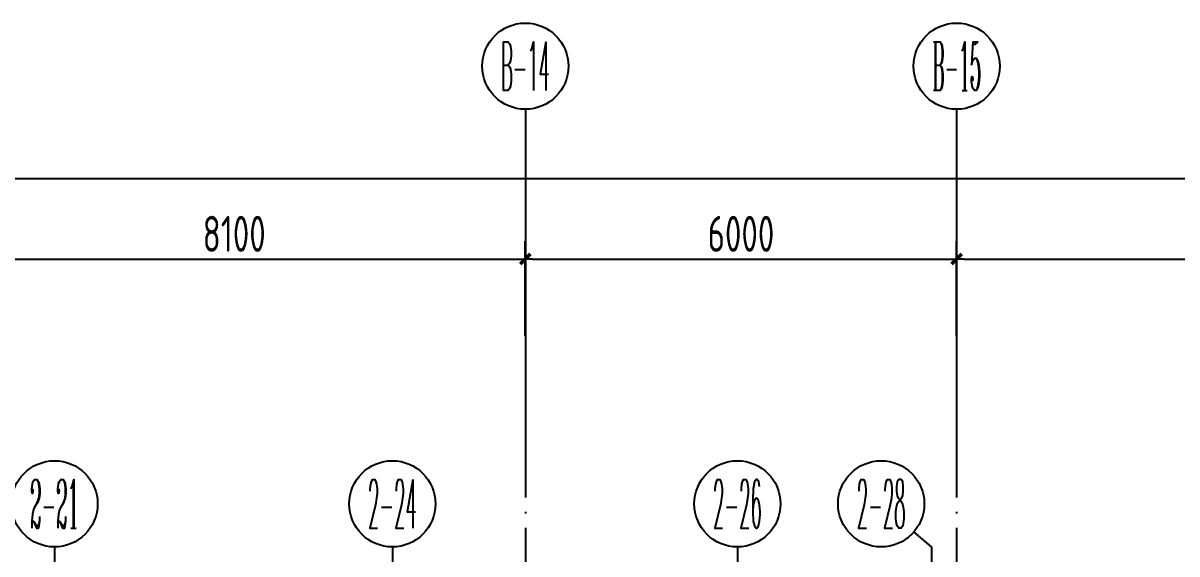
# Model space of a CAD drawing. Header units: millimetres. Extents: x 156735 to 386235, y 467499 to 703525.
# Drawn here: x 274359 to 290411, y 675036 to 682425 of the extents above; entities that cross this region are included whole.
import ezdxf
from ezdxf.enums import TextEntityAlignment as Align

# ---------------------------------------------------------------- set-up
doc = ezdxf.new("R2010")
doc.units = ezdxf.units.MM
doc.header["$LTSCALE"] = 100
doc.header["$PDMODE"] = 35
doc.header["$PDSIZE"] = 200
doc.linetypes.add('DOTE', pattern=[2.42, 2, -0.2, 0.02, -0.2])
for name, color, linetype in [('B-TEXT', 7, 'Continuous'), ('Q-AXIS', 3, 'Continuous'), ('Q-dote', 253, 'DOTE')]:
    doc.layers.add(name, color=color, linetype=linetype)
doc.styles.add('_TCH_AXIS', font='COMPLEX', dxfattribs={"bigfont": 'GBCBIG'})
doc.styles.add('COMPLEX', font='tssdeng.shx', dxfattribs={"width": 0.7, "bigfont": 'tssdchn.shx'})
doc.styles.add('TSSD_Dimension', font='Tssdeng.shx', dxfattribs={"width": 0.7, "bigfont": 'hztxt.shx'})
doc.dimstyles.new('TSSD_100_100$0', dxfattribs={"dimtxt": 300, "dimasz": 100, "dimexe": 250, "dimexo": 250, "dimgap": 100, "dimtad": 1, "dimdec": 0, "dimzin": 0, "dimdsep": 46, "dimtxsty": 'TSSD_Dimension', "dimblk": '_tsdbk', "dimblk1": '_tsdbk', "dimblk2": '_tsdbk', "dimsah": 1, "dimcen": 0, "dimclrt": 7, "dimadec": 0, "dimazin": 0, "dimtfac": 1, "dimtdec": 0, "dimtix": 1, "dimtmove": 2, "dimatfit": 3, "dimldrblk": '_tsdbk', "dimfxl": 1, "dimtolj": 1, "dimtzin": 0, "dimarcsym": 0})

# ---------------------------------------------------------------- blocks, each defined once
blk = doc.blocks.new('_tsdbk')
blk.add_line((-1, 0), (0, 0))
at = {"const_width": 0.5}
blk.add_lwpolyline([(-0.7, -0.7), (0.7, 0.7)], dxfattribs=at)
blk = doc.blocks.new('*D107')
at = {"layer": 'Defpoints', "color": 0}
for p in [(359046, 680262), (196946, 678055), (359046, 678055)]:
    blk.add_point(p, dxfattribs=at)
at = {"layer": 'Q-AXIS', "color": 0, "lineweight": -2}
for p, q in [((196946, 678305), (196946, 680512)), ((359046, 678305), (359046, 680512)), ((197046, 680262), (358946, 680262))]:
    blk.add_line(p, q, dxfattribs=at)
at = {"layer": 'Q-AXIS', "color": 0, "lineweight": -2, "xscale": 100, "yscale": 100, "zscale": 100, "rotation": 180}
blk.add_blockref('_tsdbk', (196946, 680262), dxfattribs=at)
at = {"layer": 'Q-AXIS', "color": 0, "lineweight": -2, "xscale": 100, "yscale": 100, "zscale": 100}
blk.add_blockref('_tsdbk', (359046, 680262), dxfattribs=at)
at = {"layer": 'Q-AXIS', "color": 7, "insert": (250239, 680612), "char_height": 500, "attachment_point": 5, "style": 'TSSD_Dimension'}
blk.add_mtext('\\A1;162100', dxfattribs=at)
blk = doc.blocks.new('_AXISO')
blk.add_circle((0, 0), 0.5)
at = {"layer": 'B-TEXT', "style": 'COMPLEX', "width": 1.450893}
blk.add_attdef('A', text='', height=0.56, dxfattribs=at).set_placement((0.249375, -0.28), (0.749375, -0.28), align=Align.FIT)
blk = doc.blocks.new('*D595')
at = {"layer": 'Defpoints', "color": 0}
for p in [(295596, 679141), (287346, 677820), (295596, 677820)]:
    blk.add_point(p, dxfattribs=at)
at = {"layer": 'Q-AXIS', "color": 0, "lineweight": -2}
for p, q in [((287346, 678070), (287346, 679391)), ((295596, 678070), (295596, 679391)), ((287446, 679141), (295496, 679141))]:
    blk.add_line(p, q, dxfattribs=at)
at = {"layer": 'Q-AXIS', "color": 0, "lineweight": -2, "xscale": 100, "yscale": 100, "zscale": 100, "rotation": 180}
blk.add_blockref('_tsdbk', (287346, 679141), dxfattribs=at)
at = {"layer": 'Q-AXIS', "color": 0, "lineweight": -2, "xscale": 100, "yscale": 100, "zscale": 100}
blk.add_blockref('_tsdbk', (295596, 679141), dxfattribs=at)
at = {"layer": 'Q-AXIS', "color": 7, "insert": (291471, 679491), "char_height": 500, "attachment_point": 5, "style": 'TSSD_Dimension'}
blk.add_mtext('\\A1;8250', dxfattribs=at)
blk = doc.blocks.new('*D596')
at = {"layer": 'Defpoints', "color": 0}
for p in [(281346, 679141), (273246, 677820), (281346, 677820)]:
    blk.add_point(p, dxfattribs=at)
at = {"layer": 'Q-AXIS', "color": 0, "lineweight": -2}
for p, q in [((273246, 678070), (273246, 679391)), ((281346, 678070), (281346, 679391)), ((273346, 679141), (281246, 679141))]:
    blk.add_line(p, q, dxfattribs=at)
at = {"layer": 'Q-AXIS', "color": 0, "lineweight": -2, "xscale": 100, "yscale": 100, "zscale": 100, "rotation": 180}
blk.add_blockref('_tsdbk', (273246, 679141), dxfattribs=at)
at = {"layer": 'Q-AXIS', "color": 0, "lineweight": -2, "xscale": 100, "yscale": 100, "zscale": 100}
blk.add_blockref('_tsdbk', (281346, 679141), dxfattribs=at)
at = {"layer": 'Q-AXIS', "color": 7, "insert": (277296, 679491), "char_height": 500, "attachment_point": 5, "style": 'TSSD_Dimension'}
blk.add_mtext('\\A1;8100', dxfattribs=at)
blk = doc.blocks.new('*D597')
at = {"layer": 'Defpoints', "color": 0}
for p in [(287346, 679141), (281346, 677820), (287346, 677820)]:
    blk.add_point(p, dxfattribs=at)
at = {"layer": 'Q-AXIS', "color": 0, "lineweight": -2}
for p, q in [((281346, 678070), (281346, 679391)), ((287346, 678070), (287346, 679391)), ((281446, 679141), (287246, 679141))]:
    blk.add_line(p, q, dxfattribs=at)
at = {"layer": 'Q-AXIS', "color": 0, "lineweight": -2, "xscale": 100, "yscale": 100, "zscale": 100, "rotation": 180}
blk.add_blockref('_tsdbk', (281346, 679141), dxfattribs=at)
at = {"layer": 'Q-AXIS', "color": 0, "lineweight": -2, "xscale": 100, "yscale": 100, "zscale": 100}
blk.add_blockref('_tsdbk', (287346, 679141), dxfattribs=at)
at = {"layer": 'Q-AXIS', "color": 7, "insert": (284346, 679491), "char_height": 500, "attachment_point": 5, "style": 'TSSD_Dimension'}
blk.add_mtext('\\A1;6000', dxfattribs=at)

msp = doc.modelspace()

# ---------------------------------------------------------------- linework, layer by layer
at = {"layer": 'Q-AXIS'}
for p, q in [((281346.5, 681225.4), (281346.5, 677819.9)), ((281346.5, 681225.4), (281346.5, 677819.9)), ((281346.5, 681225.4), (281346.5, 677819.9)), ((287346.5, 681225.4), (287346.5, 677819.9)), ((287346.5, 681225.4), (287346.5, 677819.9)), ((287346.5, 681225.4), (287346.5, 677819.9)), ((286996.5, 675133), (286752, 675342.6)), ((274796.5, 675133), (274796.5, 673167.5)), ((279496.5, 675133), (279496.5, 673167.5)), ((284296.5, 675133), (284296.5, 673167.5)), ((286996.5, 675133), (286996.5, 673167.5))]:
    msp.add_line(p, q, dxfattribs=at)
at = {"layer": 'Q-dote', "ltscale": 10}
for p, q in [((281346.5, 677819.9), (281346.5, 673167.5)), ((287346.5, 677819.9), (287346.5, 673167.5))]:
    msp.add_line(p, q, dxfattribs=at)

# ---------------------------------------------------------------- block references
at = {"layer": 'Q-AXIS'}
ref = msp.add_blockref('_AXISO', (281346.5, 681825.4), dxfattribs=dict(at, xscale=1199.999999999998, yscale=1200, zscale=1200, rotation=359.9996457873818))
ref.add_attrib('A', 'B-14', dxfattribs={"color": 7, "height": 678.82, "rotation": 359.99965, "style": '_TCH_AXIS', "width": 0.265823}).set_placement((281007.1, 681486), (281685.9, 681486), align=Align.FIT)
ref = msp.add_blockref('_AXISO', (287346.5, 681825.4), dxfattribs=dict(at, xscale=1199.999999999998, yscale=1200, zscale=1200, rotation=359.9996457873818))
ref.add_attrib('A', 'B-15', dxfattribs={"color": 7, "height": 678.82, "rotation": 359.99965, "style": '_TCH_AXIS', "width": 0.272727}).set_placement((287007.1, 681486), (287685.9, 681486), align=Align.FIT)
ref = msp.add_blockref('_AXISO', (274796.5, 675733), dxfattribs=dict(at, xscale=1199.999999999998, yscale=1200, zscale=1200, rotation=359.9996457873818))
ref.add_attrib('A', '2-21', dxfattribs={"color": 7, "height": 678.82, "rotation": 359.99965, "style": '_TCH_AXIS', "width": 0.28}).set_placement((274457.1, 675393.6), (275135.9, 675393.6), align=Align.FIT)
ref = msp.add_blockref('_AXISO', (279496.5, 675733), dxfattribs=dict(at, xscale=1199.999999999998, yscale=1200, zscale=1200, rotation=359.9996457873818))
ref.add_attrib('A', '2-24', dxfattribs={"color": 7, "height": 678.82, "rotation": 359.99965, "style": '_TCH_AXIS', "width": 0.256098}).set_placement((279157.1, 675393.6), (279835.9, 675393.6), align=Align.FIT)
ref = msp.add_blockref('_AXISO', (284296.5, 675733), dxfattribs=dict(at, xscale=1199.999999999998, yscale=1200, zscale=1200, rotation=359.9996457873818))
ref.add_attrib('A', '2-26', dxfattribs={"color": 7, "height": 678.82, "rotation": 359.99965, "style": '_TCH_AXIS', "width": 0.2625}).set_placement((283957.1, 675393.6), (284635.9, 675393.6), align=Align.FIT)
ref = msp.add_blockref('_AXISO', (286296.5, 675733), dxfattribs=dict(at, xscale=1199.999999999998, yscale=1200, zscale=1200, rotation=359.9996457873818))
ref.add_attrib('A', '2-28', dxfattribs={"color": 7, "height": 678.82, "rotation": 359.99965, "style": '_TCH_AXIS', "width": 0.2625}).set_placement((285957.1, 675393.6), (286635.9, 675393.6), align=Align.FIT)

# ---------------------------------------------------------------- dimensions: what is measured, and where the dimension line sits
dim = msp.add_linear_dim(base=(359046.5, 680262.3), p1=(196946.5, 678055.1), p2=(359046.5, 678055.1), dimstyle='TSSD_100_100$0', override={"dimtxt": 500}, dxfattribs=at)
dim.commit()
dim.dimension.update_dxf_attribs({"geometry": '*D107', "text_midpoint": (250239, 680612.3), "dimtype": 160})
for base, p1, p2, picture, middle in [((281346.5, 679141.4), (273246.5, 677819.9), (281346.5, 677819.9), '*D596', (277296.5, 679491.4)), ((287346.5, 679141.4), (281346.5, 677819.9), (287346.5, 677819.9), '*D597', (284346.5, 679491.4)), ((295596.5, 679141.4), (287346.5, 677819.9), (295596.5, 677819.9), '*D595', (291471.5, 679491.4))]:
    dim = msp.add_linear_dim(base=base, p1=p1, p2=p2, dimstyle='TSSD_100_100$0', override={"dimtxt": 500}, dxfattribs=at)
    dim.commit()
    dim.dimension.update_dxf_attribs({"geometry": picture, "text_midpoint": middle})

doc.saveas('drawing.dxf')
